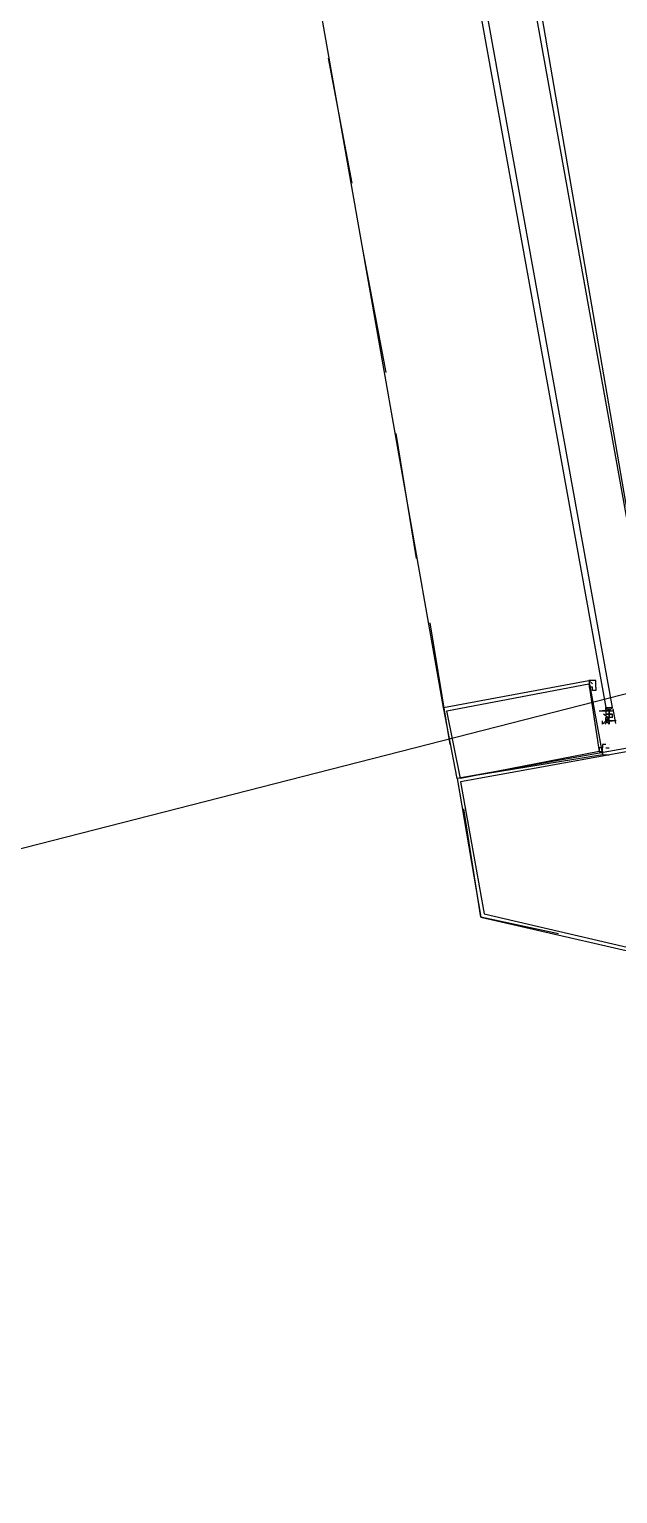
# Model space of a CAD drawing. Header units: feet. Extents: x -84 to 198, y -22 to 181.
# Drawn here: x 76.67 to 78.99, y 148.92 to 154.69 of the extents above; entities that cross this region are included whole.
import ezdxf

# ---------------------------------------------------------------- set-up
doc = ezdxf.new("R2010")
doc.units = ezdxf.units.FT
doc.layers.add('A-LINEA', color=7, linetype='CONTINUOUS')

msp = doc.modelspace()

# ---------------------------------------------------------------- linework, layer by layer
at = {"layer": 'A-LINEA'}
for p, q in [((79.1867, 151.8844), (77.9467, 159.0978)), ((106.2631, 159.0395), (36.6895, 141.2395)), ((106.2631, 159.0395), (36.6895, 141.2395)), ((79.1867, 151.8844), (78.0267, 158.3378)), ((78.3067, 152.0178), (77.8133, 154.8178)), ((77.9467, 154.0844), (77.8533, 154.5778)), ((78.08, 153.3378), (77.9867, 153.8311)), ((78.2, 152.6044), (78.12, 153.0978)), ((78.3333, 151.8711), (78.2533, 152.3511)), ((78.8933, 152.0978), (78.88, 152.0978)), ((78.8933, 152.1111), (78.8933, 152.1111)), ((78.92, 152.0978), (78.92, 152.0978)), ((78.9467, 152.0178), (78.9467, 152.0044)), ((78.9467, 152.0178), (78.9467, 152.0178)), ((78.9467, 152.0044), (78.9467, 152.0178)), ((78.9467, 152.0178), (78.9467, 152.0178)), ((78.96, 152.0178), (78.96, 152.0178)), ((78.96, 152.0178), (78.96, 152.0178)), ((78.96, 152.0044), (78.96, 152.0178)), ((78.96, 152.0178), (78.96, 152.0178)), ((78.96, 152.0178), (78.96, 152.0178)), ((78.9733, 152.0178), (78.9733, 152.0178)), ((78.9333, 152.0044), (78.9333, 152.0044)), ((78.9333, 152.0044), (78.9333, 152.0044)), ((78.9333, 152.0044), (78.9333, 152.0044)), ((78.9333, 152.0044), (78.9333, 152.0044)), ((78.9333, 152.0044), (78.9333, 152.0044)), ((78.9333, 152.0044), (78.9333, 152.0044)), ((78.9333, 152.0044), (78.9333, 152.0044)), ((78.9467, 152.0044), (78.9333, 152.0044)), ((78.9333, 152.0044), (78.9333, 152.0044)), ((78.9333, 152.0044), (78.9333, 152.0044)), ((78.9333, 151.9644), (78.9333, 151.9644)), ((78.9333, 151.9511), (78.9333, 151.9644)), ((78.9333, 151.9511), (78.9333, 151.9644)), ((78.9467, 152.0044), (78.9467, 152.0044)), ((78.9467, 152.0044), (78.9467, 152.0044)), ((78.9467, 152.0044), (78.96, 152.0044)), ((78.9467, 152.0044), (78.9467, 152.0044)), ((78.9467, 152.0044), (78.9467, 151.9911)), ((78.9467, 152.0044), (78.9467, 152.0044)), ((78.9467, 152.0044), (78.9467, 152.0044)), ((78.9467, 152.0044), (78.9467, 152.0044)), ((78.9467, 152.0044), (78.9467, 152.0044)), ((78.9467, 152.0044), (78.9467, 152.0044)), ((78.9467, 152.0044), (78.9467, 152.0044)), ((78.9467, 152.0044), (78.9467, 152.0044)), ((78.9467, 152.0044), (78.96, 152.0044)), ((78.9467, 152.0044), (78.9467, 152.0044)), ((78.9467, 152.0044), (78.9467, 152.0044)), ((78.9467, 152.0044), (78.9467, 152.0044)), ((78.9467, 152.0044), (78.9467, 152.0044)), ((78.9467, 152.0044), (78.9467, 152.0044)), ((78.9467, 152.0044), (78.9467, 152.0044)), ((78.9467, 151.9911), (78.9467, 151.9911)), ((78.9467, 151.9911), (78.9467, 151.9911)), ((78.9467, 151.9911), (78.96, 151.9911)), ((78.9467, 151.9911), (78.9467, 151.9911)), ((78.9467, 151.9911), (78.9467, 151.9911)), ((78.9467, 151.9911), (78.9467, 151.9911)), ((78.9467, 151.9911), (78.9467, 151.9911)), ((78.9467, 151.9911), (78.9467, 151.9911)), ((78.9467, 151.9911), (78.9467, 151.9911)), ((78.9467, 151.9911), (78.9467, 151.9911)), ((78.9467, 151.9911), (78.9467, 151.9911)), ((78.9467, 151.9911), (78.9467, 151.9911)), ((78.96, 151.9911), (78.9467, 151.9911)), ((78.9467, 151.9778), (78.9467, 151.9778)), ((78.9467, 151.9778), (78.9467, 151.9778)), ((78.9467, 151.9778), (78.9467, 151.9778)), ((78.9467, 151.9778), (78.96, 151.9778)), ((78.9467, 151.9778), (78.9467, 151.9778)), ((78.9467, 151.9778), (78.9467, 151.9778)), ((78.9467, 151.9778), (78.9467, 151.9778)), ((78.9467, 151.9778), (78.96, 151.9778)), ((78.9467, 151.9778), (78.96, 151.9778)), ((78.9467, 151.9778), (78.9467, 151.9778)), ((78.9467, 151.9778), (78.9467, 151.9644)), ((78.9467, 151.9644), (78.9467, 151.9778)), ((78.9467, 151.9644), (78.96, 151.9778)), ((78.9467, 151.9644), (78.9467, 151.9778)), ((78.96, 151.9778), (78.9467, 151.9778)), ((78.9467, 151.9778), (78.9467, 151.9778)), ((78.9467, 151.9778), (78.9467, 151.9778)), ((78.9467, 151.9644), (78.9467, 151.9644)), ((78.9467, 151.9644), (78.9467, 151.9644)), ((78.96, 151.9644), (78.9467, 151.9644)), ((78.9467, 151.9644), (78.9467, 151.9644)), ((78.9467, 151.9644), (78.9467, 151.9644)), ((78.9467, 151.9644), (78.96, 151.9644)), ((78.9467, 151.9644), (78.9467, 151.9644)), ((78.9467, 151.9644), (78.9467, 151.9644)), ((78.9467, 151.9644), (78.9467, 151.9644)), ((78.9467, 151.9644), (78.9467, 151.9644)), ((78.9467, 151.9644), (78.9467, 151.9644)), ((78.9467, 151.9644), (78.9467, 151.9644)), ((78.9467, 151.9644), (78.9467, 151.9644)), ((78.9467, 151.9644), (78.9467, 151.9644)), ((78.9467, 151.9644), (78.9467, 151.9644)), ((78.9467, 151.9644), (78.9467, 151.9644)), ((78.96, 152.0044), (78.96, 151.9911)), ((78.96, 152.0044), (78.96, 152.0044)), ((78.96, 152.0044), (78.96, 152.0044)), ((78.96, 152.0044), (78.96, 152.0044)), ((78.96, 152.0044), (78.96, 152.0044)), ((78.96, 152.0044), (78.96, 152.0044)), ((78.96, 152.0044), (78.9733, 152.0044)), ((78.96, 152.0044), (78.96, 152.0044)), ((78.96, 152.0044), (78.96, 152.0044)), ((78.96, 152.0044), (78.96, 152.0044)), ((78.96, 152.0044), (78.96, 152.0044)), ((78.96, 152.0044), (78.96, 152.0044)), ((78.96, 152.0044), (78.96, 152.0044)), ((78.96, 152.0044), (78.96, 152.0044)), ((78.96, 152.0044), (78.96, 152.0044)), ((78.96, 152.0044), (78.96, 152.0044)), ((78.96, 152.0044), (78.96, 152.0044)), ((78.96, 152.0044), (78.96, 152.0044)), ((78.96, 152.0044), (78.96, 152.0044)), ((78.96, 152.0044), (78.96, 152.0044)), ((78.96, 151.9911), (78.96, 152.0044)), ((78.96, 152.0044), (78.96, 152.0044)), ((78.96, 151.9911), (78.96, 152.0044)), ((78.96, 152.0044), (78.96, 152.0044)), ((78.96, 152.0044), (78.96, 152.0044)), ((78.96, 151.9911), (78.96, 151.9911)), ((78.96, 151.9911), (78.96, 151.9911)), ((78.96, 151.9911), (78.96, 151.9911)), ((78.96, 151.9911), (78.96, 151.9911)), ((78.96, 151.9911), (78.96, 151.9911)), ((78.96, 151.9911), (78.96, 151.9911)), ((78.96, 151.9778), (78.96, 151.9911)), ((78.96, 151.9911), (78.96, 151.9911)), ((78.96, 151.9911), (78.96, 151.9911)), ((78.96, 151.9911), (78.96, 151.9911)), ((78.96, 151.9911), (78.96, 151.9911)), ((78.96, 151.9911), (78.96, 151.9911)), ((78.96, 151.9911), (78.96, 151.9778)), ((78.96, 151.9911), (78.96, 151.9911)), ((78.96, 151.9911), (78.96, 151.9911)), ((78.96, 151.9911), (78.96, 151.9911)), ((78.96, 151.9911), (78.96, 151.9911)), ((78.96, 151.9911), (78.96, 151.9911)), ((78.96, 151.9911), (78.96, 151.9911)), ((78.96, 151.9911), (78.96, 151.9911)), ((78.96, 151.9911), (78.96, 151.9911)), ((78.96, 151.9911), (78.96, 151.9911)), ((78.96, 151.9911), (78.96, 151.9911)), ((78.96, 151.9911), (78.96, 151.9911)), ((78.9733, 151.9911), (78.96, 151.9911)), ((78.9733, 151.9911), (78.96, 151.9911)), ((78.96, 151.9911), (78.96, 151.9911)), ((78.96, 151.9778), (78.96, 151.9778)), ((78.96, 151.9778), (78.96, 151.9778)), ((78.96, 151.9778), (78.96, 151.9778)), ((78.96, 151.9778), (78.96, 151.9778)), ((78.96, 151.9778), (78.96, 151.9778)), ((78.96, 151.9778), (78.96, 151.9778)), ((78.96, 151.9778), (78.96, 151.9778)), ((78.96, 151.9778), (78.96, 151.9778)), ((78.96, 151.9778), (78.96, 151.9778)), ((78.96, 151.9778), (78.96, 151.9778)), ((78.96, 151.9644), (78.96, 151.9778)), ((78.96, 151.9778), (78.96, 151.9778)), ((78.96, 151.9778), (78.96, 151.9778)), ((78.96, 151.9778), (78.96, 151.9778)), ((78.96, 151.9644), (78.96, 151.9778)), ((78.96, 151.9778), (78.96, 151.9778)), ((78.9733, 151.9778), (78.96, 151.9778)), ((78.96, 151.9778), (78.96, 151.9778)), ((78.96, 151.9778), (78.96, 151.9778)), ((78.96, 151.9778), (78.96, 151.9778)), ((78.96, 151.9778), (78.96, 151.9778)), ((78.96, 151.9778), (78.96, 151.9778)), ((78.96, 151.9644), (78.96, 151.9644)), ((78.96, 151.9644), (78.96, 151.9644)), ((78.96, 151.9644), (78.9733, 151.9644)), ((78.96, 151.9644), (78.96, 151.9644)), ((78.9733, 151.9644), (78.96, 151.9644)), ((78.96, 151.9644), (78.96, 151.9644)), ((78.96, 151.9644), (78.96, 151.9644)), ((78.96, 151.9511), (78.96, 151.9644)), ((78.96, 151.9644), (78.9733, 151.9644)), ((78.96, 151.9644), (78.9733, 151.9644)), ((78.96, 151.9644), (78.9733, 151.9644)), ((78.96, 151.9644), (78.96, 151.9644)), ((78.96, 151.9644), (78.96, 151.9644)), ((78.96, 151.9644), (78.96, 151.9644)), ((78.96, 151.9644), (78.96, 151.9644)), ((78.96, 151.9644), (78.96, 151.9644)), ((78.96, 151.9644), (78.96, 151.9644)), ((78.96, 151.9644), (78.96, 151.9644)), ((78.96, 151.9644), (78.96, 151.9644)), ((78.9733, 152.0044), (78.9733, 152.0044)), ((78.9733, 152.0044), (78.9733, 152.0044)), ((78.9733, 152.0044), (78.9733, 152.0044)), ((78.9733, 152.0044), (78.9733, 152.0044)), ((78.9733, 152.0044), (78.9733, 152.0044)), ((78.9733, 152.0044), (78.9733, 152.0044)), ((78.9733, 152.0044), (78.9733, 152.0044)), ((78.9733, 152.0044), (78.9733, 152.0044)), ((78.9733, 151.9911), (78.9733, 151.9911)), ((78.9733, 151.9911), (78.9733, 151.9911)), ((78.9733, 151.9911), (78.9733, 151.9911)), ((78.9733, 151.9911), (78.9733, 151.9911)), ((78.9733, 151.9911), (78.9733, 151.9911)), ((78.9733, 151.9911), (78.9733, 151.9911)), ((78.9733, 151.9778), (78.9733, 151.9911)), ((78.9733, 151.9778), (78.9733, 151.9911)), ((78.9733, 151.9778), (78.9733, 151.9911)), ((78.9733, 151.9911), (78.9733, 151.9911)), ((78.9733, 151.9911), (78.9733, 151.9911)), ((78.9733, 151.9911), (78.9733, 151.9911)), ((78.9733, 151.9911), (78.9733, 151.9911)), ((78.9733, 151.9911), (78.9733, 151.9911)), ((78.9733, 151.9778), (78.9733, 151.9778)), ((78.9733, 151.9778), (78.9733, 151.9778)), ((78.9733, 151.9778), (78.9733, 151.9778)), ((78.9733, 151.9778), (78.9733, 151.9778)), ((78.9733, 151.9778), (78.9733, 151.9778)), ((78.9733, 151.9778), (78.9733, 151.9778)), ((78.9733, 151.9778), (78.9733, 151.9778)), ((78.9733, 151.9778), (78.9733, 151.9778)), ((78.9733, 151.9778), (78.9733, 151.9778)), ((78.9733, 151.9778), (78.9733, 151.9778)), ((78.9733, 151.9778), (78.9733, 151.9778)), ((78.9733, 151.9778), (78.9733, 151.9778)), ((78.9733, 151.9778), (78.9733, 151.9778)), ((78.9733, 151.9778), (78.9733, 151.9778)), ((78.9733, 151.9778), (78.9733, 151.9778)), ((78.9733, 151.9778), (78.9733, 151.9778)), ((78.9733, 151.9778), (78.9733, 151.9778)), ((78.9733, 151.9778), (78.9733, 151.9778)), ((78.9733, 151.9778), (78.9733, 151.9778)), ((78.9733, 151.9778), (78.9733, 151.9778)), ((78.9733, 151.9778), (78.9733, 151.9778)), ((78.9733, 151.9644), (78.9733, 151.9644)), ((78.9733, 151.9644), (78.9733, 151.9644)), ((78.9733, 151.9644), (78.9733, 151.9644)), ((78.9733, 151.9644), (78.9733, 151.9644)), ((78.9733, 151.9644), (78.9733, 151.9644)), ((78.9733, 151.9644), (78.9733, 151.9644)), ((78.9733, 151.9644), (78.9733, 151.9644)), ((78.9733, 151.9644), (78.9733, 151.9644)), ((78.9733, 151.9644), (78.9733, 151.9644)), ((78.9733, 151.9644), (78.9733, 151.9644)), ((78.9733, 151.9644), (78.9733, 151.9644)), ((78.9733, 151.9644), (78.9733, 151.9644)), ((78.9733, 151.9644), (78.9733, 151.9644)), ((78.9733, 151.9644), (78.9733, 151.9644)), ((78.9733, 151.9644), (78.9733, 151.9644)), ((78.9867, 151.9644), (78.9733, 151.9644)), ((78.9745, 152.0119), (78.9847, 151.9548)), ((78.9867, 151.9644), (78.9867, 151.9644)), ((78.9333, 151.9511), (78.9333, 151.9511)), ((78.9333, 151.9511), (78.9333, 151.9511)), ((78.96, 151.9511), (78.96, 151.9511)), ((78.96, 151.8711), (78.96, 151.8711)), ((78.4533, 151.1911), (78.3867, 151.6178)), ((78.76, 151.1244), (78.4533, 151.1911))]:
    msp.add_line(p, q, dxfattribs=at)
for points in [[(78.9733, 152.0178), (78.4267, 155.0444), (78.4267, 155.0578), (78.4133, 155.0444), (78.4, 155.0444), (78.9467, 152.0178), (78.9733, 152.0178)], [(78.36, 151.7378), (78.3067, 152.0178), (78.88, 152.1244), (78.9333, 151.8311), (78.36, 151.7378)], [(78.3733, 151.7378), (78.32, 152.0044), (78.88, 152.1111), (78.92, 151.8444), (78.3733, 151.7378)], [(78.9067, 152.0978), (78.9067, 152.1111), (78.9067, 152.1111), (78.9067, 152.1244), (78.9067, 152.1244), (78.9067, 152.1244), (78.88, 152.1244), (78.88, 152.1244), (78.8933, 152.1111)], [(78.88, 152.1111), (78.88, 152.1111), (78.88, 152.1111), (78.88, 152.1111), (78.88, 152.1111), (78.88, 152.1111)], [(78.88, 152.1111), (78.88, 152.1111), (78.88, 152.1111)], [(78.9067, 152.0978), (78.9067, 152.0844), (78.9067, 152.0844), (78.8933, 152.0844), (78.8933, 152.0844), (78.8933, 152.0978), (78.8933, 152.0978), (78.88, 152.0978), (78.88, 152.0978), (78.88, 152.0978), (78.88, 152.0978), (78.88, 152.0978)], [(78.92, 152.0044), (78.9333, 152.0044), (78.9467, 152.0044), (78.9467, 152.0178), (78.96, 152.0044), (78.9733, 152.0178)], [(78.96, 152.0044), (78.9467, 152.0044), (78.9467, 152.0178)], [(78.9733, 151.9644), (78.96, 151.9644), (78.96, 151.9511), (78.9467, 151.9644), (78.9333, 151.9511)], [(78.9436, 151.9514), (78.9598, 151.9741), (78.9377, 151.991)], [(78.96, 152.0044), (78.96, 152.0044), (78.9467, 152.0044), (78.9467, 152.0044)], [(78.96, 151.9911), (78.96, 152.0044), (78.9467, 152.0044)], [(78.9467, 151.9644), (78.9467, 151.9778), (78.96, 151.9778)], [(78.96, 151.9778), (78.96, 151.9778), (78.96, 151.9911)], [(78.96, 151.9911), (78.96, 151.9911), (78.9733, 151.9911)], [(79.1867, 151.8844), (78.36, 151.7378), (78.4533, 151.1911), (79.2667, 151.0044), (79.4667, 151.8178), (79.1867, 151.8844)], [(79.1867, 151.8711), (78.3733, 151.7244), (78.4667, 151.2044), (79.2667, 151.0178), (79.4533, 151.8044), (79.1867, 151.8711)], [(78.9467, 151.8711), (78.9467, 151.8711), (78.9467, 151.8711), (78.9333, 151.8711), (78.9333, 151.8711), (78.9333, 151.8578), (78.9333, 151.8578), (78.9333, 151.8578), (78.9333, 151.8578), (78.92, 151.8578), (78.92, 151.8444), (78.92, 151.8444), (78.9333, 151.8444), (78.9333, 151.8444), (78.9333, 151.8444), (78.9333, 151.8444), (78.9333, 151.8444), (78.9333, 151.8311), (78.9333, 151.8311), (78.96, 151.8311), (78.96, 151.8311)], [(78.9333, 151.8444), (78.9333, 151.8444), (78.9333, 151.8444), (78.9333, 151.8444), (78.9333, 151.8578)], [(78.9467, 151.8578), (78.96, 151.8578), (78.96, 151.8578)], [(78.96, 151.8444), (78.96, 151.8444), (78.96, 151.8444)]]:
    msp.add_lwpolyline(points, dxfattribs=at)

doc.saveas('drawing.dxf')
